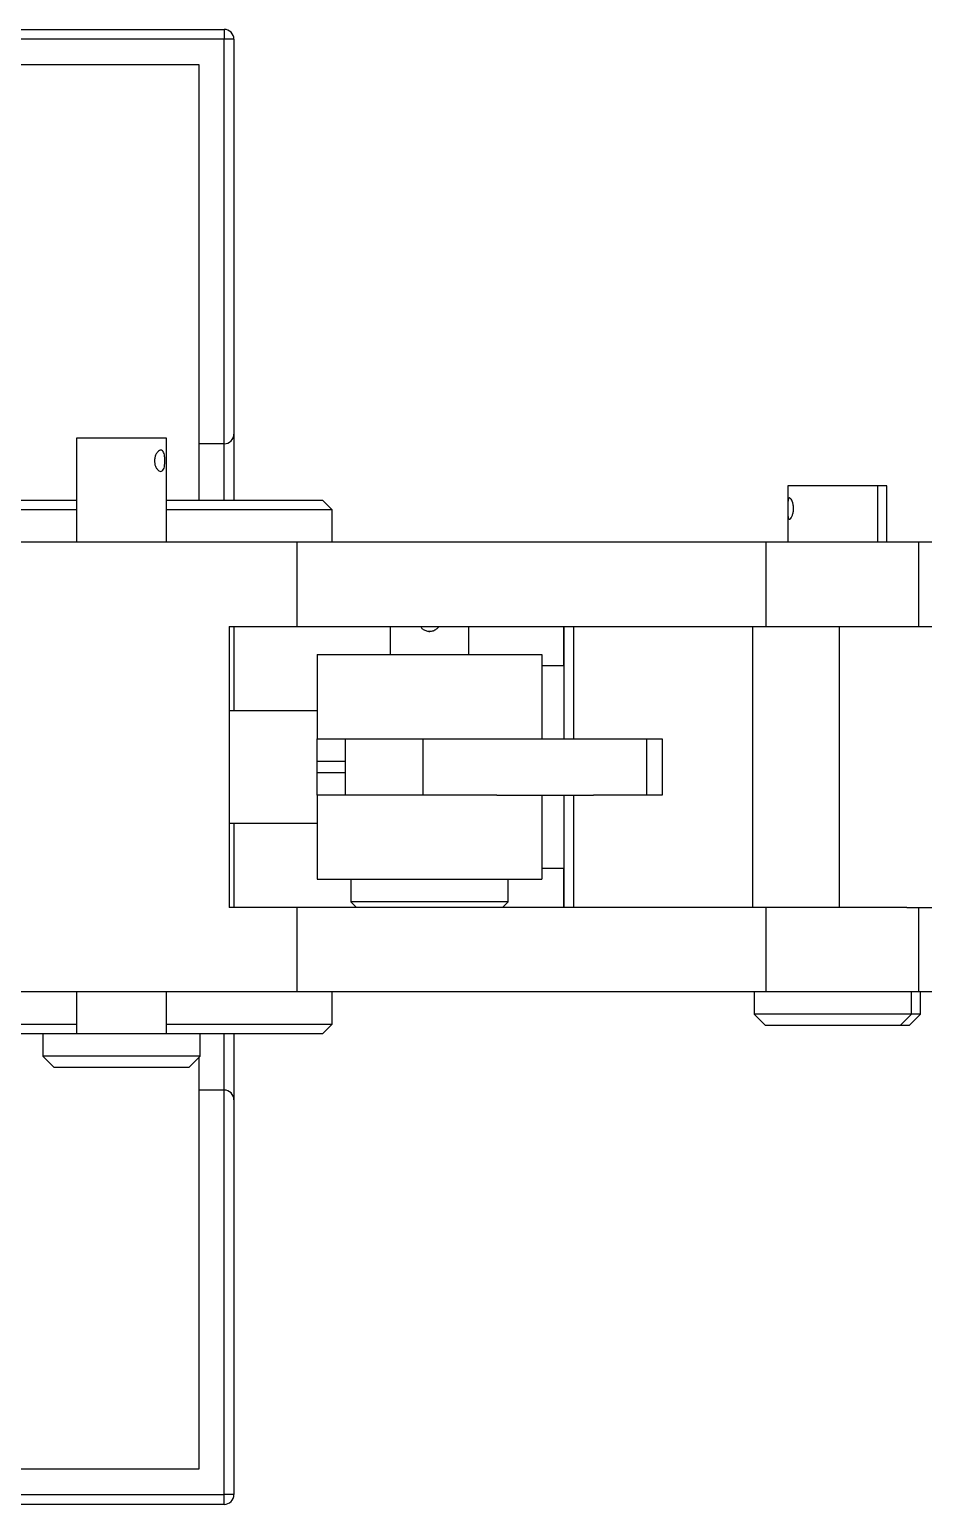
# Model space of a CAD drawing. Header units: millimetres. Extents: x -2889 to 8174, y 2447 to 8478.
# Drawn here: x 2705.95 to 2712.32, y 3456.07 to 3466.57 of the extents above; entities that cross this region are included whole.
import ezdxf

# ---------------------------------------------------------------- set-up
doc = ezdxf.new("R2010")
doc.units = ezdxf.units.MM

msp = doc.modelspace()

# ---------------------------------------------------------------- linework, layer by layer
at = {"color": 7, "linetype": 'Continuous', "lineweight": 25}
for p, q in [((2681.479, 3466.57), (2707.339, 3466.57)), ((2707.339, 3466.5), (2681.479, 3466.5)), ((2707.339, 3466.57), (2707.339, 3466.5)), ((2707.339, 3463.62), (2707.339, 3466.5)), ((2707.409, 3466.5), (2707.339, 3466.5)), ((2707.409, 3466.5), (2707.409, 3463.69)), ((2705.859, 3466.32), (2707.159, 3466.32)), ((2707.159, 3466.32), (2707.159, 3463.62)), ((2706.289, 3463.66), (2706.289, 3462.92)), ((2706.889, 3463.66), (2706.289, 3463.66)), ((2706.929, 3463.66), (2706.889, 3463.66)), ((2706.929, 3462.92), (2706.929, 3463.66)), ((2707.409, 3463.69), (2707.409, 3463.22)), ((2707.339, 3463.62), (2707.159, 3463.62)), ((2707.159, 3463.62), (2707.159, 3463.22)), ((2705.268, 3463.22), (2706.289, 3463.22)), ((2706.929, 3463.22), (2708.039, 3463.22)), ((2708.109, 3463.15), (2708.039, 3463.22)), ((2711.352, 3463.32), (2711.352, 3462.92)), ((2711.363, 3463.32), (2711.352, 3463.32)), ((2711.992, 3463.32), (2711.363, 3463.32)), ((2711.992, 3462.92), (2711.992, 3463.32)), ((2712.056, 3463.32), (2711.992, 3463.32)), ((2712.056, 3462.92), (2712.056, 3463.32)), ((2706.289, 3463.15), (2705.202, 3463.15)), ((2708.109, 3463.15), (2706.929, 3463.15)), ((2708.109, 3462.92), (2708.109, 3463.15)), ((2707.859, 3462.92), (2705.859, 3462.92)), ((2707.859, 3462.32), (2707.859, 3462.92)), ((2711.199, 3462.92), (2707.859, 3462.92)), ((2711.199, 3462.32), (2711.199, 3462.92)), ((2712.285, 3462.92), (2711.199, 3462.92)), ((2712.285, 3462.32), (2712.285, 3462.92)), ((2713.578, 3462.92), (2712.285, 3462.92)), ((2707.376, 3462.32), (2707.376, 3460.32)), ((2707.376, 3462.32), (2707.859, 3462.32)), ((2707.409, 3462.32), (2707.409, 3461.72)), ((2707.859, 3462.32), (2711.199, 3462.32)), ((2708.522, 3462.32), (2708.522, 3462.12)), ((2709.082, 3462.12), (2709.082, 3462.32)), ((2709.754, 3462.32), (2709.754, 3462.04)), ((2709.757, 3462.32), (2709.757, 3461.52)), ((2709.828, 3461.52), (2709.828, 3462.32)), ((2711.103, 3460.32), (2711.103, 3462.32)), ((2711.199, 3462.32), (2712.199, 3462.32)), ((2711.72, 3460.32), (2711.72, 3462.32)), ((2712.199, 3462.32), (2716.42, 3462.32)), ((2708.002, 3462.12), (2708.002, 3461.52)), ((2708.002, 3462.12), (2709.602, 3462.12)), ((2709.602, 3462.12), (2709.602, 3461.52)), ((2709.757, 3462.04), (2709.602, 3462.04)), ((2708.002, 3461.72), (2707.376, 3461.72)), ((2708.002, 3461.52), (2709.28, 3461.52)), ((2708.002, 3461.36), (2708.002, 3461.52)), ((2708.202, 3461.52), (2708.202, 3461.12)), ((2708.753, 3461.52), (2708.753, 3461.12)), ((2709.28, 3461.52), (2709.969, 3461.52)), ((2709.969, 3461.52), (2710.458, 3461.52)), ((2710.347, 3461.52), (2710.347, 3461.12)), ((2710.458, 3461.52), (2710.458, 3461.12)), ((2708.002, 3461.28), (2708.002, 3461.36)), ((2708.002, 3461.12), (2708.002, 3461.28)), ((2708.002, 3461.12), (2708.002, 3460.52)), ((2709.28, 3461.12), (2708.002, 3461.12)), ((2709.28, 3461.12), (2709.969, 3461.12)), ((2709.602, 3461.12), (2709.602, 3460.52)), ((2709.757, 3461.12), (2709.757, 3460.32)), ((2709.828, 3460.32), (2709.828, 3461.12)), ((2710.458, 3461.12), (2709.969, 3461.12)), ((2707.376, 3460.92), (2708.002, 3460.92)), ((2707.409, 3460.92), (2707.409, 3460.32)), ((2709.602, 3460.6), (2709.757, 3460.6)), ((2709.754, 3460.6), (2709.754, 3460.32)), ((2708.002, 3460.52), (2709.602, 3460.52)), ((2708.242, 3460.52), (2708.242, 3460.36)), ((2709.362, 3460.36), (2709.362, 3460.52)), ((2707.859, 3460.32), (2707.376, 3460.32)), ((2707.859, 3459.72), (2707.859, 3460.32)), ((2711.199, 3460.32), (2707.859, 3460.32)), ((2708.242, 3460.36), (2708.282, 3460.32)), ((2709.362, 3460.36), (2708.242, 3460.36)), ((2709.322, 3460.32), (2709.362, 3460.36)), ((2711.199, 3459.72), (2711.199, 3460.32)), ((2712.199, 3460.32), (2711.199, 3460.32)), ((2712.199, 3460.32), (2716.42, 3460.32)), ((2712.285, 3459.72), (2712.285, 3460.32)), ((2707.859, 3459.72), (2705.859, 3459.72)), ((2706.289, 3459.72), (2706.289, 3459.42)), ((2706.929, 3459.42), (2706.929, 3459.72)), ((2711.199, 3459.72), (2707.859, 3459.72)), ((2708.109, 3459.49), (2708.109, 3459.72)), ((2711.112, 3459.72), (2711.112, 3459.56)), ((2712.285, 3459.72), (2711.199, 3459.72)), ((2712.232, 3459.56), (2712.232, 3459.72)), ((2713.578, 3459.72), (2712.285, 3459.72)), ((2712.296, 3459.56), (2712.296, 3459.72)), ((2711.112, 3459.56), (2711.192, 3459.48)), ((2711.132, 3459.56), (2711.112, 3459.56)), ((2712.232, 3459.56), (2711.132, 3459.56)), ((2712.152, 3459.48), (2712.232, 3459.56)), ((2712.216, 3459.48), (2712.296, 3459.56)), ((2712.296, 3459.56), (2712.232, 3459.56)), ((2705.202, 3459.49), (2706.289, 3459.49)), ((2706.929, 3459.49), (2708.109, 3459.49)), ((2708.039, 3459.42), (2708.109, 3459.49)), ((2711.209, 3459.48), (2711.192, 3459.48)), ((2712.152, 3459.48), (2711.209, 3459.48)), ((2712.216, 3459.48), (2712.152, 3459.48)), ((2706.049, 3459.42), (2705.268, 3459.42)), ((2706.049, 3459.42), (2706.049, 3459.26)), ((2707.098, 3459.42), (2706.049, 3459.42)), ((2707.169, 3459.42), (2707.098, 3459.42)), ((2708.039, 3459.42), (2707.159, 3459.42)), ((2707.169, 3459.26), (2707.169, 3459.42)), ((2707.409, 3459.42), (2707.409, 3458.95)), ((2706.049, 3459.26), (2706.129, 3459.18)), ((2707.098, 3459.26), (2706.049, 3459.26)), ((2707.089, 3459.18), (2707.169, 3459.26)), ((2707.169, 3459.26), (2707.098, 3459.26)), ((2707.159, 3459.25), (2707.159, 3459.02)), ((2707.028, 3459.18), (2706.129, 3459.18)), ((2707.089, 3459.18), (2707.028, 3459.18)), ((2707.159, 3459.02), (2707.159, 3456.32)), ((2707.339, 3459.02), (2707.159, 3459.02)), ((2707.339, 3456.14), (2707.339, 3459.02)), ((2707.409, 3458.95), (2707.409, 3456.14)), ((2707.159, 3456.32), (2705.859, 3456.32)), ((2707.339, 3456.07), (2707.339, 3456.14)), ((2707.409, 3456.14), (2707.339, 3456.14)), ((2707.339, 3456.07), (2685.659, 3456.07))]:
    msp.add_line(p, q, dxfattribs=at)
at = {"color": 8, "linetype": 'Continuous', "lineweight": 25}
for p, q in [((2707.339, 3463.22), (2707.339, 3463.62)), ((2708.002, 3461.36), (2708.202, 3461.36)), ((2708.002, 3461.28), (2708.202, 3461.28)), ((2707.339, 3459.02), (2707.339, 3459.42)), ((2685.659, 3456.14), (2707.339, 3456.14))]:
    msp.add_line(p, q, dxfattribs=at)
at = {"color": 7, "linetype": 'Continuous', "lineweight": 25}
for centre, start, end in [((2707.339, 3466.5), 0, 90), ((2707.339, 3463.69), 270, 0), ((2707.339, 3458.95), 0, 90), ((2707.339, 3456.14), 270, 0)]:
    msp.add_arc(centre, 0.07, start, end, dxfattribs=at)
for points, knots in [([(2706.889, 3463.576), (2706.892, 3463.575), (2706.9, 3463.573), (2706.909, 3463.56), (2706.914, 3463.542), (2706.917, 3463.518), (2706.918, 3463.492), (2706.916, 3463.467), (2706.912, 3463.446), (2706.904, 3463.431), (2706.894, 3463.423), (2706.881, 3463.424), (2706.868, 3463.433), (2706.855, 3463.449), (2706.846, 3463.471), (2706.843, 3463.497), (2706.845, 3463.522), (2706.853, 3463.545), (2706.865, 3463.563), (2706.877, 3463.574), (2706.885, 3463.575), (2706.889, 3463.576)], [0, 0, 0, 0, 0.052674, 0.105315, 0.158841, 0.213062, 0.266288, 0.318369, 0.370942, 0.424859, 0.478915, 0.531713, 0.583827, 0.636801, 0.690931, 0.744724, 0.797129, 0.849294, 0.9027, 0.956929, 1, 1, 1, 1]), ([(2711.363, 3463.236), (2711.366, 3463.235), (2711.371, 3463.233), (2711.38, 3463.22), (2711.387, 3463.202), (2711.392, 3463.178), (2711.393, 3463.152), (2711.39, 3463.127), (2711.383, 3463.106), (2711.375, 3463.091), (2711.366, 3463.083), (2711.359, 3463.084), (2711.355, 3463.093), (2711.353, 3463.109), (2711.352, 3463.131), (2711.352, 3463.157), (2711.352, 3463.182), (2711.353, 3463.205), (2711.354, 3463.223), (2711.358, 3463.234), (2711.362, 3463.235), (2711.363, 3463.236)], [0, 0, 0, 0, 0.052674, 0.105315, 0.158841, 0.213062, 0.266288, 0.318369, 0.370942, 0.424859, 0.478915, 0.531713, 0.583827, 0.636801, 0.690931, 0.744724, 0.797129, 0.849294, 0.9027, 0.956929, 1, 1, 1, 1]), ([(2708.866, 3462.32), (2708.865, 3462.317), (2708.86, 3462.308), (2708.844, 3462.295), (2708.821, 3462.284), (2708.795, 3462.282), (2708.77, 3462.289), (2708.75, 3462.302), (2708.742, 3462.314), (2708.738, 3462.32)], [0, 0, 0, 0, 0.048119, 0.214476, 0.383546, 0.548578, 0.709335, 0.871775, 1, 1, 1, 1]), ([(2708.797, 3462.284), (2708.798, 3462.284), (2708.8, 3462.283), (2708.802, 3462.284), (2708.803, 3462.284)], [0, 0, 0, 0, 0.3794, 1, 1, 1, 1])]:
    msp.add_open_spline(points, degree=3, knots=knots, dxfattribs=at)

doc.saveas('drawing.dxf')
